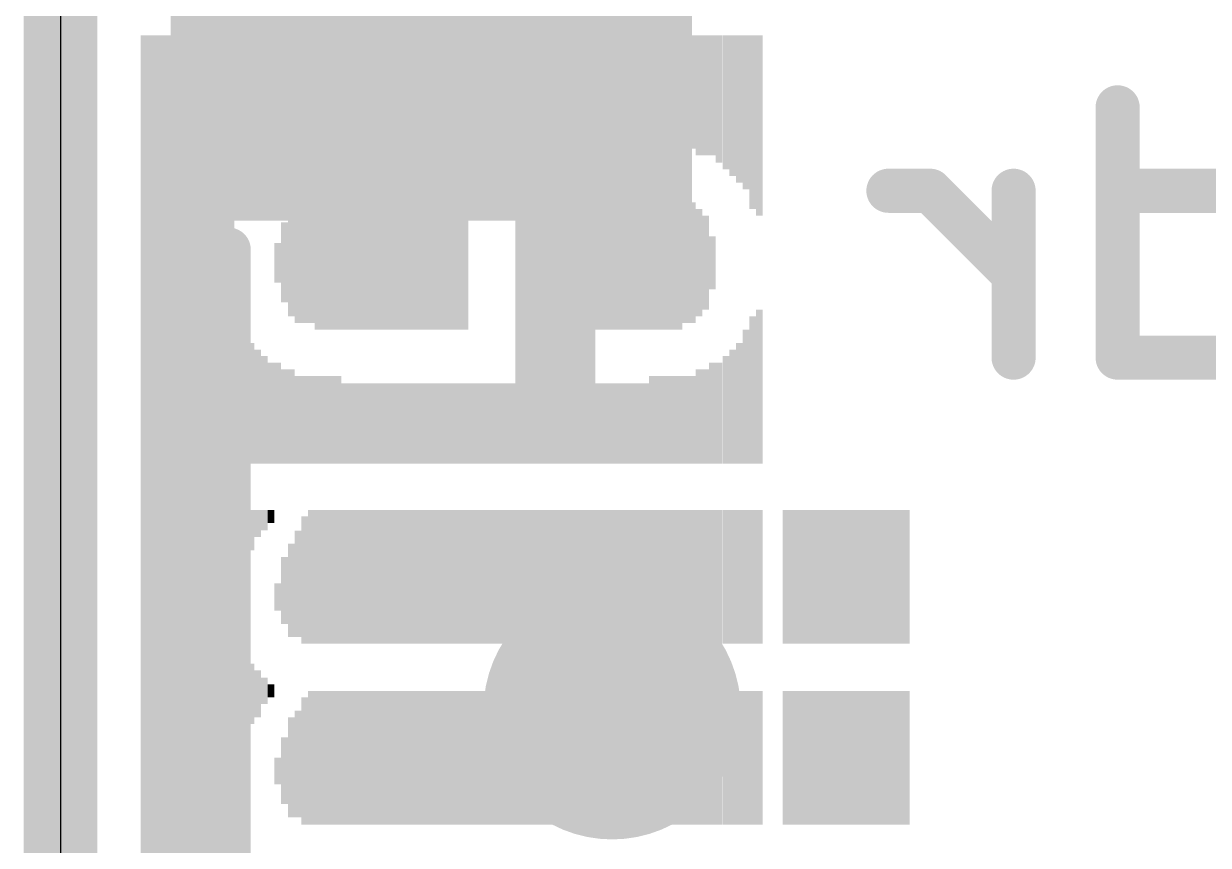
# Model space of a CAD drawing. Extents: x -0.1 to 34.1, y -8.2 to 17.9.
# Drawn here: x -0.127 to 3.964, y 8.933 to 11.77 of the extents above; entities that cross this region are included whole.
import ezdxf

# ---------------------------------------------------------------- set-up
doc = ezdxf.new("R2010")
doc.units = 0
for name, color, linetype in [('1', 12, 'CONTINUOUS'), ('16', 5, 'CONTINUOUS'), ('18', 110, 'CONTINUOUS'), ('20', 53, 'CONTINUOUS'), ('21', 40, 'CONTINUOUS'), ('22', 6, 'CONTINUOUS')]:
    doc.layers.add(name, color=color, linetype=linetype)

# ---------------------------------------------------------------- blocks, each defined once
blk = doc.blocks.new('RECT')
blk.add_solid([(-0.5, -0.5), (0.5, -0.5), (-0.5, 0.5), (0.5, 0.5)])
blk = doc.blocks.new('ROUNDV')
at = {"const_width": 0.5}
blk.add_lwpolyline([(0, -0.25, 1), (0, 0.25, 1), (0, -0.25)], format="xyb", dxfattribs=at)

msp = doc.modelspace()

# ---------------------------------------------------------------- linework, layer by layer
at = {"layer": '1', "const_width": 0.254}
msp.add_lwpolyline([(0, 0), (0, 17.78)], dxfattribs=at)
at = {"layer": '16', "const_width": 0.254}
msp.add_lwpolyline([(0, 0), (0, 17.78)], dxfattribs=at)
at = {"layer": '20'}
msp.add_line((0, 15.24), (0, 2.54), dxfattribs=at)
at = {"layer": '21', "const_width": 0.1524}
msp.add_lwpolyline([(0.581, 10.99), (0.581, 6.79)], dxfattribs=at)
at = {"layer": '21', "const_width": 0.0762}
msp.add_lwpolyline([(0.6191, 10.99, 1), (0.5429, 10.99)], format="xyb", dxfattribs=at)
at = {"layer": '22', "const_width": 0.1524}
for points in [[(3.6505, 11.4815), (3.6505, 10.6172)], [(3.0031, 11.1934), (2.859, 11.1934)], [(3.2912, 10.9053), (3.0031, 11.1934)], [(3.2912, 10.6172), (3.2912, 11.1934)], [(4.0827, 11.1934), (3.6505, 11.1934)], [(3.6505, 10.6172), (4.0827, 10.6172)]]:
    msp.add_lwpolyline(points, dxfattribs=at)
at = {"layer": '22', "const_width": 0.0762}
for points in [[(3.6886, 11.4815, 1), (3.6124, 11.4815)], [(2.859, 11.2315, 1), (2.859, 11.1553)], [(3.03, 11.2204, 1), (2.9762, 11.1665)], [(3.0031, 11.1553, 1), (3.0031, 11.2315)], [(3.3293, 11.1934, 1), (3.2531, 11.1934)], [(3.6505, 11.2315, 1), (3.6505, 11.1553)], [(3.2643, 10.8784, 1), (3.3181, 10.9323)], [(3.6505, 10.6553, 1), (3.6505, 10.5791)], [(3.2531, 10.6172, 1), (3.3293, 10.6172)], [(3.6124, 10.6172, 1), (3.6886, 10.6172)]]:
    msp.add_lwpolyline(points, format="xyb", dxfattribs=at)

# ---------------------------------------------------------------- block references
at = {"layer": '1', "xscale": 1.8, "yscale": 1.2}
msp.add_blockref('RECT', (1.281, 11.69), dxfattribs=at)
at = {"layer": '18', "xscale": 0.889, "yscale": 0.889}
msp.add_blockref('ROUNDV', (1.905, 9.398), dxfattribs=at)
msp.add_blockref('ROUNDV', (1.905, 9.398), dxfattribs=at)
at = {"layer": '22', "rotation": 270}
for p, xscale, yscale in [((0.2887, 9.0856), 5.2883, 0.0231), ((0.3118, 9.0513), 5.3569, 0.0231), ((0.3349, 9.0284), 5.4026, 0.0231), ((0.358, 9.017), 5.4254, 0.0231), ((0.381, 9.0056), 5.4483, 0.0229), ((0.404, 8.9941), 5.4712, 0.0231), ((0.4271, 8.9941), 5.4712, 0.0231), ((0.4502, 8.9827), 5.494, 0.0231), ((0.4733, 8.9827), 5.494, 0.0231), ((0.4964, 8.97), 5.5194, 0.0231), ((0.5196, 8.97), 5.5194, 0.0231), ((0.5427, 8.97), 5.5194, 0.0231), ((0.5658, 8.97), 5.5194, 0.0231), ((0.5889, 8.97), 5.5194, 0.0231), ((0.7736, 11.5227), 0.414, 0.0231), ((0.7967, 11.5227), 0.414, 0.0231), ((0.8198, 11.5341), 0.3912, 0.0231), ((0.8429, 11.5341), 0.3912, 0.0231), ((0.866, 11.5341), 0.3912, 0.0231), ((0.889, 11.5341), 0.3912, 0.0229), ((0.912, 11.5456), 0.3683, 0.0231), ((0.9351, 11.5456), 0.3683, 0.0231), ((0.9582, 11.5456), 0.3683, 0.0231), ((0.9813, 11.5456), 0.3683, 0.0231), ((1.0044, 11.5456), 0.3683, 0.0231), ((1.0276, 11.5456), 0.3683, 0.0231), ((1.0507, 11.5456), 0.3683, 0.0231), ((1.0738, 11.5456), 0.3683, 0.0231), ((1.0969, 11.5456), 0.3683, 0.0231), ((1.12, 11.5456), 0.3683, 0.0231), ((1.143, 11.5456), 0.3683, 0.0229), ((1.166, 11.5456), 0.3683, 0.0231), ((1.1891, 11.5456), 0.3683, 0.0231), ((1.2122, 11.5456), 0.3683, 0.0231), ((1.2353, 11.5456), 0.3683, 0.0231), ((1.2584, 11.5456), 0.3683, 0.0231), ((1.2816, 11.5456), 0.3683, 0.0231), ((1.3047, 11.5456), 0.3683, 0.0231), ((1.3278, 11.5456), 0.3683, 0.0231), ((1.3509, 11.5456), 0.3683, 0.0231), ((1.374, 11.5456), 0.3683, 0.0231), ((1.397, 11.5456), 0.3683, 0.0229), ((1.42, 11.5456), 0.3683, 0.0231), ((1.4431, 11.5456), 0.3683, 0.0231), ((1.4662, 11.5456), 0.3683, 0.0231), ((1.4893, 11.5456), 0.3683, 0.0231), ((1.5124, 11.5456), 0.3683, 0.0231), ((1.5356, 11.5456), 0.3683, 0.0231), ((1.5587, 11.5456), 0.3683, 0.0231), ((1.5818, 11.5456), 0.3683, 0.0231), ((1.6049, 11.5456), 0.3683, 0.0231), ((1.628, 11.5456), 0.3683, 0.0231), ((1.651, 11.5456), 0.3683, 0.0229), ((1.674, 11.5456), 0.3683, 0.0231), ((1.6971, 11.5456), 0.3683, 0.0231), ((1.7202, 11.5456), 0.3683, 0.0231), ((1.7433, 11.5456), 0.3683, 0.0231), ((1.7664, 11.5456), 0.3683, 0.0231), ((1.7896, 11.5456), 0.3683, 0.0231), ((1.8127, 11.5456), 0.3683, 0.0231), ((1.8358, 11.5456), 0.3683, 0.0231), ((1.8589, 11.5456), 0.3683, 0.0231), ((1.882, 11.5456), 0.3683, 0.0231), ((1.905, 11.5456), 0.3683, 0.0229), ((1.928, 11.5456), 0.3683, 0.0231), ((1.9511, 11.5456), 0.3683, 0.0231), ((1.9742, 11.5456), 0.3683, 0.0231), ((1.9973, 11.5456), 0.3683, 0.0231), ((2.0204, 11.5456), 0.3683, 0.0231), ((2.0436, 11.5456), 0.3683, 0.0231), ((2.0667, 11.5456), 0.3683, 0.0231), ((2.0898, 11.5456), 0.3683, 0.0231), ((2.1129, 11.5341), 0.3912, 0.0231), ((2.136, 11.5341), 0.3912, 0.0231), ((2.159, 11.5341), 0.3912, 0.0229), ((2.182, 11.5341), 0.3912, 0.0231), ((2.2051, 11.5227), 0.414, 0.0231), ((2.2282, 11.5227), 0.414, 0.0231), ((2.2513, 11.5227), 0.414, 0.0231), ((2.2744, 11.51), 0.4394, 0.0231), ((2.2976, 11.4986), 0.4623, 0.0231), ((2.3207, 11.4871), 0.4851, 0.0231), ((2.3438, 11.4757), 0.508, 0.0231), ((2.3669, 11.4643), 0.5309, 0.0231), ((2.39, 11.43), 0.5994, 0.0231), ((2.413, 11.4186), 0.6223, 0.0229), ((0.612, 11.3259), 0.3912, 0.0231), ((0.635, 11.3487), 0.3454, 0.0229), ((0.658, 11.3716), 0.2997, 0.0231), ((0.6811, 11.383), 0.2769, 0.0231), ((0.7042, 11.3944), 0.254, 0.0231), ((0.7273, 11.4059), 0.2311, 0.0231), ((0.7504, 11.4059), 0.2311, 0.0231), ((0.866, 10.9563), 0.4394, 0.0231), ((0.889, 10.9449), 0.4623, 0.0229), ((0.912, 10.9449), 0.4623, 0.0231), ((0.9351, 10.9449), 0.4623, 0.0231), ((0.9582, 10.9449), 0.4623, 0.0231), ((0.9813, 10.9449), 0.4623, 0.0231), ((1.0044, 10.9449), 0.4623, 0.0231), ((1.0276, 10.9449), 0.4623, 0.0231), ((1.0507, 10.9449), 0.4623, 0.0231), ((1.0738, 10.9449), 0.4623, 0.0231), ((1.0969, 10.9449), 0.4623, 0.0231), ((1.12, 10.9449), 0.4623, 0.0231), ((1.143, 10.9449), 0.4623, 0.0229), ((1.166, 10.9449), 0.4623, 0.0231), ((1.1891, 10.9449), 0.4623, 0.0231), ((1.2122, 10.9449), 0.4623, 0.0231), ((1.2353, 10.9449), 0.4623, 0.0231), ((1.2584, 10.9449), 0.4623, 0.0231), ((1.2816, 10.9449), 0.4623, 0.0231), ((1.3047, 10.9449), 0.4623, 0.0231), ((1.3278, 10.9449), 0.4623, 0.0231), ((1.3509, 10.9449), 0.4623, 0.0231), ((1.374, 10.9449), 0.4623, 0.0231), ((1.397, 10.9449), 0.4623, 0.0229), ((1.5818, 10.7137), 0.9246, 0.0231), ((1.6049, 10.7137), 0.9246, 0.0231), ((1.628, 10.7137), 0.9246, 0.0231), ((1.651, 10.7137), 0.9246, 0.0229), ((1.674, 10.7137), 0.9246, 0.0231), ((1.6971, 10.7137), 0.9246, 0.0231), ((1.7202, 10.7137), 0.9246, 0.0231), ((1.7433, 10.7137), 0.9246, 0.0231), ((1.7664, 10.7137), 0.9246, 0.0231), ((1.7896, 10.7137), 0.9246, 0.0231), ((1.8127, 10.7137), 0.9246, 0.0231), ((1.8358, 10.7137), 0.9246, 0.0231), ((1.8589, 10.9449), 0.4623, 0.0231), ((1.882, 10.9449), 0.4623, 0.0231), ((1.905, 10.9449), 0.4623, 0.0229), ((1.928, 10.9449), 0.4623, 0.0231), ((1.9511, 10.9449), 0.4623, 0.0231), ((1.9742, 10.9449), 0.4623, 0.0231), ((1.9973, 10.9449), 0.4623, 0.0231), ((2.0204, 10.9449), 0.4623, 0.0231), ((2.0436, 10.9449), 0.4623, 0.0231), ((2.0667, 10.9449), 0.4623, 0.0231), ((2.0898, 10.9449), 0.4623, 0.0231), ((2.1129, 10.9449), 0.4623, 0.0231), ((2.136, 10.9449), 0.4623, 0.0231), ((0.7967, 10.9449), 0.3708, 0.0231), ((0.8198, 10.9449), 0.4166, 0.0231), ((0.8429, 10.9449), 0.4166, 0.0231), ((2.159, 10.9449), 0.4166, 0.0229), ((2.182, 10.9449), 0.4166, 0.0231), ((2.2051, 10.9449), 0.3708, 0.0231), ((2.2282, 10.9449), 0.3251, 0.0231), ((0.7736, 10.9461), 0.2769, 0.0231), ((0.7504, 10.9449), 0.1372, 0.0231), ((2.2513, 10.9449), 0.1829, 0.0231), ((0.612, 10.5169), 0.5309, 0.0231), ((2.39, 10.5054), 0.508, 0.0231), ((2.413, 10.5169), 0.5309, 0.0229), ((0.635, 10.4826), 0.4623, 0.0229), ((2.3669, 10.4826), 0.4623, 0.0231), ((0.658, 10.4597), 0.4166, 0.0231), ((0.6811, 10.4483), 0.3937, 0.0231), ((2.3207, 10.4483), 0.3937, 0.0231), ((2.3438, 10.4597), 0.4166, 0.0231), ((0.7042, 10.4369), 0.3708, 0.0231), ((0.7273, 10.4254), 0.348, 0.0231), ((0.7504, 10.4254), 0.348, 0.0231), ((2.2513, 10.4254), 0.348, 0.0231), ((2.2744, 10.4254), 0.348, 0.0231), ((2.2976, 10.4369), 0.3708, 0.0231), ((0.7736, 10.414), 0.3251, 0.0231), ((0.7967, 10.414), 0.3251, 0.0231), ((0.8198, 10.4026), 0.3023, 0.0231), ((0.8429, 10.4026), 0.3023, 0.0231), ((0.866, 10.4026), 0.3023, 0.0231), ((0.889, 10.4026), 0.3023, 0.0229), ((0.912, 10.4026), 0.3023, 0.0231), ((0.9351, 10.4026), 0.3023, 0.0231), ((0.9582, 10.4026), 0.3023, 0.0231), ((2.0436, 10.4026), 0.3023, 0.0231), ((2.0667, 10.4026), 0.3023, 0.0231), ((2.0898, 10.4026), 0.3023, 0.0231), ((2.1129, 10.4026), 0.3023, 0.0231), ((2.136, 10.4026), 0.3023, 0.0231), ((2.159, 10.4026), 0.3023, 0.0229), ((2.182, 10.4026), 0.3023, 0.0231), ((2.2051, 10.414), 0.3251, 0.0231), ((2.2282, 10.414), 0.3251, 0.0231), ((0.9813, 10.3899), 0.2769, 0.0231), ((1.0044, 10.3899), 0.2769, 0.0231), ((1.0276, 10.3899), 0.2769, 0.0231), ((1.0507, 10.3899), 0.2769, 0.0231), ((1.0738, 10.3899), 0.2769, 0.0231), ((1.0969, 10.3899), 0.2769, 0.0231), ((1.12, 10.3899), 0.2769, 0.0231), ((1.143, 10.3899), 0.2769, 0.0229), ((1.166, 10.3899), 0.2769, 0.0231), ((1.1891, 10.3899), 0.2769, 0.0231), ((1.2122, 10.3899), 0.2769, 0.0231), ((1.2353, 10.3899), 0.2769, 0.0231), ((1.2584, 10.3899), 0.2769, 0.0231), ((1.2816, 10.3899), 0.2769, 0.0231), ((1.3047, 10.3899), 0.2769, 0.0231), ((1.3278, 10.3899), 0.2769, 0.0231), ((1.3509, 10.3899), 0.2769, 0.0231), ((1.374, 10.3899), 0.2769, 0.0231), ((1.397, 10.3899), 0.2769, 0.0229), ((1.42, 10.3899), 0.2769, 0.0231), ((1.4431, 10.3899), 0.2769, 0.0231), ((1.4662, 10.3899), 0.2769, 0.0231), ((1.4893, 10.3899), 0.2769, 0.0231), ((1.5124, 10.3899), 0.2769, 0.0231), ((1.5356, 10.3899), 0.2769, 0.0231), ((1.5587, 10.3899), 0.2769, 0.0231), ((1.8589, 10.3899), 0.2769, 0.0231), ((1.882, 10.3899), 0.2769, 0.0231), ((1.905, 10.3899), 0.2769, 0.0229), ((1.928, 10.3899), 0.2769, 0.0231), ((1.9511, 10.3899), 0.2769, 0.0231), ((1.9742, 10.3899), 0.2769, 0.0231), ((1.9973, 10.3899), 0.2769, 0.0231), ((2.0204, 10.3899), 0.2769, 0.0231), ((0.612, 9.9759), 0.2311, 0.0231), ((0.635, 10.0101), 0.1626, 0.0229), ((0.658, 10.0216), 0.1397, 0.0231), ((0.6811, 10.0444), 0.094, 0.0231), ((0.7042, 10.0559), 0.0711, 0.0231), ((0.7273, 10.0686), 0.0457, 0.0231), ((0.8429, 9.8489), 0.4394, 0.0231), ((0.866, 9.8603), 0.4623, 0.0231), ((0.889, 9.8603), 0.4623, 0.0229), ((0.912, 9.8603), 0.4623, 0.0231), ((0.9351, 9.8603), 0.4623, 0.0231), ((0.9582, 9.8603), 0.4623, 0.0231), ((0.9813, 9.8603), 0.4623, 0.0231), ((1.0044, 9.8603), 0.4623, 0.0231), ((1.0276, 9.8603), 0.4623, 0.0231), ((1.0507, 9.8603), 0.4623, 0.0231), ((1.0738, 9.8603), 0.4623, 0.0231), ((1.0969, 9.8603), 0.4623, 0.0231), ((1.12, 9.8603), 0.4623, 0.0231), ((1.143, 9.8603), 0.4623, 0.0229), ((1.166, 9.8603), 0.4623, 0.0231), ((1.1891, 9.8603), 0.4623, 0.0231), ((1.2122, 9.8603), 0.4623, 0.0231), ((1.2353, 9.8603), 0.4623, 0.0231), ((1.2584, 9.8603), 0.4623, 0.0231), ((1.2816, 9.8603), 0.4623, 0.0231), ((1.3047, 9.8603), 0.4623, 0.0231), ((1.3278, 9.8603), 0.4623, 0.0231), ((1.3509, 9.8603), 0.4623, 0.0231), ((1.374, 9.8603), 0.4623, 0.0231), ((1.397, 9.8603), 0.4623, 0.0229), ((1.42, 9.8603), 0.4623, 0.0231), ((1.4431, 9.8603), 0.4623, 0.0231), ((1.4662, 9.8603), 0.4623, 0.0231), ((1.4893, 9.8603), 0.4623, 0.0231), ((1.5124, 9.8603), 0.4623, 0.0231), ((1.5356, 9.8603), 0.4623, 0.0231), ((1.5587, 9.8603), 0.4623, 0.0231), ((1.5818, 9.8603), 0.4623, 0.0231), ((1.6049, 9.8603), 0.4623, 0.0231), ((1.628, 9.8603), 0.4623, 0.0231), ((1.651, 9.8603), 0.4623, 0.0229), ((1.674, 9.8603), 0.4623, 0.0231), ((1.6971, 9.8603), 0.4623, 0.0231), ((1.7202, 9.8603), 0.4623, 0.0231), ((1.7433, 9.8603), 0.4623, 0.0231), ((1.7664, 9.8603), 0.4623, 0.0231), ((1.7896, 9.8603), 0.4623, 0.0231), ((1.8127, 9.8603), 0.4623, 0.0231), ((1.8358, 9.8603), 0.4623, 0.0231), ((1.8589, 9.8603), 0.4623, 0.0231), ((1.882, 9.8603), 0.4623, 0.0231), ((1.905, 9.8603), 0.4623, 0.0229), ((1.928, 9.8603), 0.4623, 0.0231), ((1.9511, 9.8603), 0.4623, 0.0231), ((1.9742, 9.8603), 0.4623, 0.0231), ((1.9973, 9.8603), 0.4623, 0.0231), ((2.0204, 9.8603), 0.4623, 0.0231), ((2.0436, 9.8603), 0.4623, 0.0231), ((2.0667, 9.8603), 0.4623, 0.0231), ((2.0898, 9.8603), 0.4623, 0.0231), ((2.1129, 9.8603), 0.4623, 0.0231), ((2.136, 9.8603), 0.4623, 0.0231), ((2.159, 9.8603), 0.4623, 0.0229), ((2.182, 9.8603), 0.4623, 0.0231), ((2.2051, 9.8603), 0.4623, 0.0231), ((2.2282, 9.8603), 0.4623, 0.0231), ((2.2513, 9.8603), 0.4623, 0.0231), ((2.2744, 9.8603), 0.4623, 0.0231), ((2.2976, 9.8603), 0.4623, 0.0231), ((2.3207, 9.8603), 0.4623, 0.0231), ((2.3438, 9.8603), 0.4623, 0.0231), ((2.3669, 9.8603), 0.4623, 0.0231), ((2.39, 9.8603), 0.4623, 0.0231), ((2.413, 9.8603), 0.4623, 0.0229), ((2.5053, 9.8603), 0.4623, 0.0231), ((2.5284, 9.8603), 0.4623, 0.0231), ((2.5516, 9.8603), 0.4623, 0.0231), ((2.5747, 9.8603), 0.4623, 0.0231), ((2.5978, 9.8603), 0.4623, 0.0231), ((2.6209, 9.8603), 0.4623, 0.0231), ((2.644, 9.8603), 0.4623, 0.0231), ((2.667, 9.8603), 0.4623, 0.0229), ((2.69, 9.8603), 0.4623, 0.0231), ((2.7131, 9.8603), 0.4623, 0.0231), ((2.7362, 9.8603), 0.4623, 0.0231), ((2.7593, 9.8603), 0.4623, 0.0231), ((2.7824, 9.8603), 0.4623, 0.0231), ((2.8056, 9.8603), 0.4623, 0.0231), ((2.8287, 9.8603), 0.4623, 0.0231), ((2.8518, 9.8603), 0.4623, 0.0231), ((2.8749, 9.8603), 0.4623, 0.0231), ((2.898, 9.8603), 0.4623, 0.0231), ((2.921, 9.8603), 0.4623, 0.0229), ((0.8198, 9.8361), 0.3683, 0.0231), ((0.7967, 9.8133), 0.3226, 0.0231), ((0.7736, 9.8133), 0.2311, 0.0231), ((0.7504, 9.7904), 0.094, 0.0231), ((0.612, 9.4437), 0.3708, 0.0231), ((0.635, 9.445), 0.2769, 0.0229), ((0.658, 9.4564), 0.2083, 0.0231), ((0.6811, 9.4564), 0.1626, 0.0231), ((0.7042, 9.4666), 0.0914, 0.0231), ((0.7273, 9.4666), 0.0457, 0.0231), ((0.866, 9.2354), 0.4623, 0.0231), ((0.889, 9.2354), 0.4623, 0.0229), ((0.912, 9.2354), 0.4623, 0.0231), ((0.9351, 9.2354), 0.4623, 0.0231), ((0.9582, 9.2354), 0.4623, 0.0231), ((0.9813, 9.2354), 0.4623, 0.0231), ((1.0044, 9.2354), 0.4623, 0.0231), ((1.0276, 9.2354), 0.4623, 0.0231), ((1.0507, 9.2354), 0.4623, 0.0231), ((1.0738, 9.2354), 0.4623, 0.0231), ((1.0969, 9.2354), 0.4623, 0.0231), ((1.12, 9.2354), 0.4623, 0.0231), ((1.143, 9.2354), 0.4623, 0.0229), ((1.166, 9.2354), 0.4623, 0.0231), ((1.1891, 9.2354), 0.4623, 0.0231), ((1.2122, 9.2354), 0.4623, 0.0231), ((1.2353, 9.2354), 0.4623, 0.0231), ((1.2584, 9.2354), 0.4623, 0.0231), ((1.2816, 9.2354), 0.4623, 0.0231), ((1.3047, 9.2354), 0.4623, 0.0231), ((1.3278, 9.2354), 0.4623, 0.0231), ((1.3509, 9.2354), 0.4623, 0.0231), ((1.374, 9.2354), 0.4623, 0.0231), ((1.397, 9.2354), 0.4623, 0.0229), ((1.42, 9.2354), 0.4623, 0.0231), ((1.4431, 9.2354), 0.4623, 0.0231), ((1.4662, 9.2354), 0.4623, 0.0231), ((1.4893, 9.2354), 0.4623, 0.0231), ((1.5124, 9.2354), 0.4623, 0.0231), ((1.5356, 9.2354), 0.4623, 0.0231), ((1.5587, 9.2354), 0.4623, 0.0231), ((1.5818, 9.2354), 0.4623, 0.0231), ((1.6049, 9.2354), 0.4623, 0.0231), ((1.628, 9.2354), 0.4623, 0.0231), ((1.651, 9.2354), 0.4623, 0.0229), ((1.674, 9.2354), 0.4623, 0.0231), ((1.6971, 9.2354), 0.4623, 0.0231), ((1.7202, 9.2354), 0.4623, 0.0231), ((1.7433, 9.2354), 0.4623, 0.0231), ((1.7664, 9.2354), 0.4623, 0.0231), ((1.7896, 9.2354), 0.4623, 0.0231), ((1.8127, 9.2354), 0.4623, 0.0231), ((1.8358, 9.2354), 0.4623, 0.0231), ((1.8589, 9.2354), 0.4623, 0.0231), ((1.882, 9.2354), 0.4623, 0.0231), ((1.905, 9.2354), 0.4623, 0.0229), ((1.928, 9.2354), 0.4623, 0.0231), ((1.9511, 9.2354), 0.4623, 0.0231), ((1.9742, 9.2354), 0.4623, 0.0231), ((1.9973, 9.2354), 0.4623, 0.0231), ((2.0204, 9.2354), 0.4623, 0.0231), ((2.0436, 9.2354), 0.4623, 0.0231), ((2.0667, 9.2354), 0.4623, 0.0231), ((2.0898, 9.2354), 0.4623, 0.0231), ((2.1129, 9.2354), 0.4623, 0.0231), ((2.136, 9.2354), 0.4623, 0.0231), ((2.159, 9.2354), 0.4623, 0.0229), ((2.182, 9.2354), 0.4623, 0.0231), ((2.2051, 9.2354), 0.4623, 0.0231), ((2.2282, 9.2354), 0.4623, 0.0231), ((2.2513, 9.2354), 0.4623, 0.0231), ((2.2744, 9.2354), 0.4623, 0.0231), ((2.2976, 9.2354), 0.4623, 0.0231), ((2.3207, 9.2354), 0.4623, 0.0231), ((2.3438, 9.2354), 0.4623, 0.0231), ((2.3669, 9.2354), 0.4623, 0.0231), ((2.39, 9.2354), 0.4623, 0.0231), ((2.413, 9.2354), 0.4623, 0.0229), ((2.5053, 9.2354), 0.4623, 0.0231), ((2.5284, 9.2354), 0.4623, 0.0231), ((2.5516, 9.2354), 0.4623, 0.0231), ((2.5747, 9.2354), 0.4623, 0.0231), ((2.5978, 9.2354), 0.4623, 0.0231), ((2.6209, 9.2354), 0.4623, 0.0231), ((2.644, 9.2354), 0.4623, 0.0231), ((2.667, 9.2354), 0.4623, 0.0229), ((2.69, 9.2354), 0.4623, 0.0231), ((2.7131, 9.2354), 0.4623, 0.0231), ((2.7362, 9.2354), 0.4623, 0.0231), ((2.7593, 9.2354), 0.4623, 0.0231), ((2.7824, 9.2354), 0.4623, 0.0231), ((2.8056, 9.2354), 0.4623, 0.0231), ((2.8287, 9.2354), 0.4623, 0.0231), ((2.8518, 9.2354), 0.4623, 0.0231), ((2.8749, 9.2354), 0.4623, 0.0231), ((2.898, 9.2354), 0.4623, 0.0231), ((2.921, 9.2354), 0.4623, 0.0229), ((0.8429, 9.224), 0.4394, 0.0231), ((0.7967, 9.2024), 0.3454, 0.0231), ((0.8198, 9.2139), 0.3683, 0.0231), ((0.7736, 9.191), 0.2311, 0.0231), ((0.7504, 9.1897), 0.0914, 0.0231), ((0.612, 8.8201), 0.3683, 0.0231), ((0.635, 8.8201), 0.2769, 0.0229)]:
    msp.add_blockref('RECT', p, dxfattribs=dict(at, xscale=xscale, yscale=yscale))

doc.saveas('drawing.dxf')
